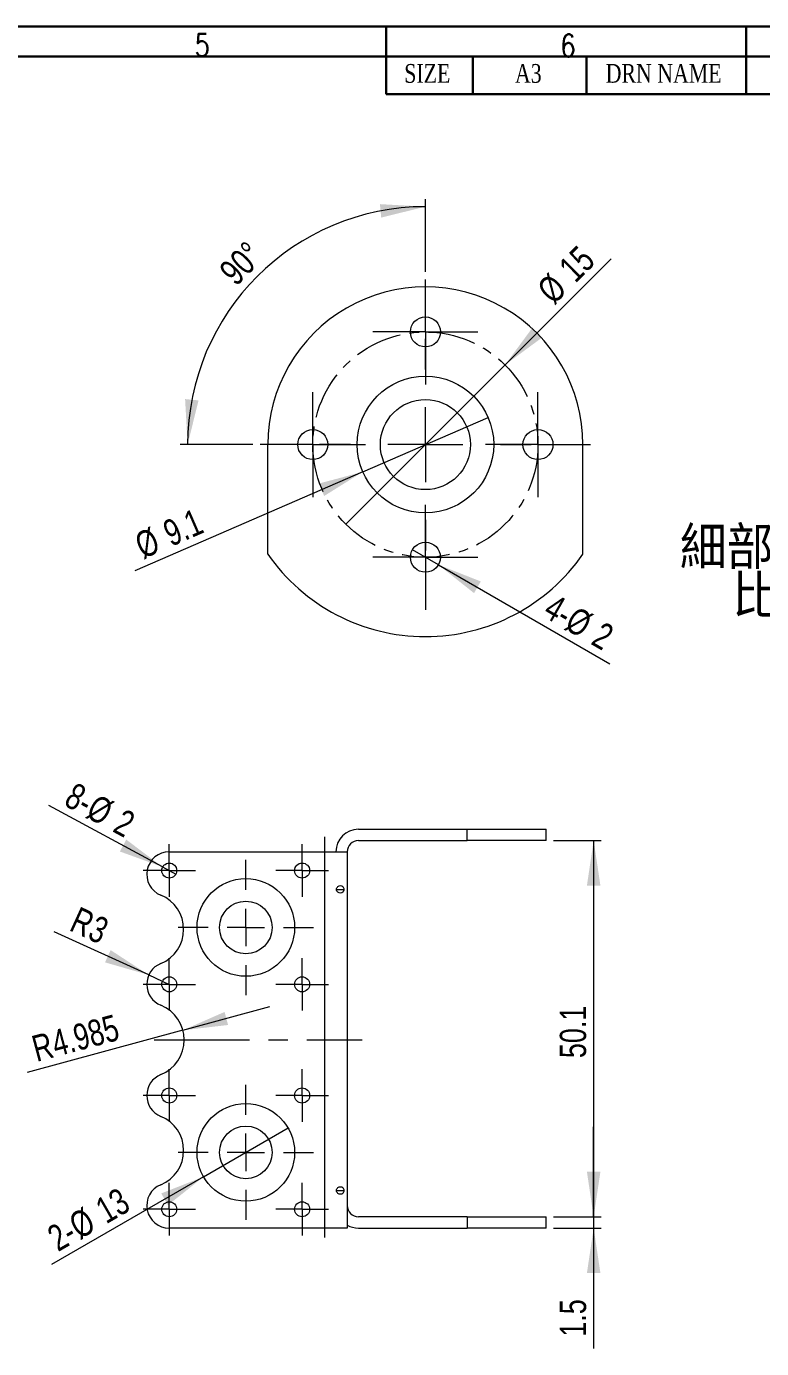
# Model space of a CAD drawing. Header units: millimetres. Extents: x 14 to 406, y 7 to 287.
# Drawn here: x 210.1 to 308, y 110.5 to 286.5 of the extents above; entities that cross this region are included whole.
import ezdxf

# ---------------------------------------------------------------- set-up
doc = ezdxf.new("R2010")
doc.units = ezdxf.units.MM
doc.linetypes.add('CENTER', pattern=[10.16, 6.35, -1.27, 1.27, -1.27])
doc.linetypes.add('CENTERX2', pattern=[20.32, 12.7, -2.54, 2.54, -2.54])
doc.layers.add('SLD-0', color=179, linetype='Continuous')
for name, color, linetype, lineweight in [('中心線2', 1, 'CENTER', 15), ('尺寸標柱線', 3, 'Continuous', 15), ('文字線性', 150, 'Continuous', 15)]:
    doc.layers.add(name, color=color, linetype=linetype, lineweight=lineweight)
doc.styles.add('SLDTEXTSTYLE0', font='sanss___.ttf', dxfattribs={"width": 0.733})
doc.styles.add('SLDTEXTSTYLE1', font='txt_____.ttf', dxfattribs={"width": 0.784516})
doc.styles.add('SLDTEXTSTYLE2', font='times.ttf', dxfattribs={"width": 0.770477})
doc.styles.add('SLDTEXTSTYLE7', font='GOTHIC.TTF', dxfattribs={"width": 0.913, "bigfont": 'bigfont'})
doc.dimstyles.new('SLDDIMSTYLE10', dxfattribs={"dimtxt": 3.5, "dimasz": 6, "dimexe": 0, "dimexo": 0.0625, "dimgap": 0.875, "dimtad": 2, "dimdec": 1, "dimrnd": 1e-09, "dimzin": 12, "dimdsep": 46, "dimtxsty": 'SLDTEXTSTYLE0', "dimsah": 1, "dimcen": 0.09, "dimadec": 0, "dimazin": 0, "dimtfac": 1, "dimtofl": 0, "dimtmove": 0, "dimatfit": 3, "dimfxl": 0, "dimtolj": 1, "dimtzin": 12, "dimarcsym": 0})
doc.dimstyles.new('SLDDIMSTYLE11', dxfattribs={"dimtxt": 3.5, "dimasz": 6, "dimexe": 0, "dimexo": 0.0625, "dimgap": 0.875, "dimtad": 2, "dimrnd": 1e-09, "dimzin": 12, "dimdsep": 46, "dimtxsty": 'SLDTEXTSTYLE0', "dimsah": 1, "dimcen": 0.09, "dimadec": 0, "dimazin": 0, "dimtfac": 1, "dimtofl": 0, "dimtmove": 0, "dimatfit": 3, "dimfxl": 0, "dimtolj": 1, "dimtzin": 12, "dimarcsym": 0})
doc.dimstyles.new('SLDDIMSTYLE12', dxfattribs={"dimtxt": 3.5, "dimasz": 6, "dimexe": 0, "dimexo": 0.0625, "dimgap": 0.875, "dimtad": 2, "dimrnd": 1e-09, "dimzin": 12, "dimdsep": 46, "dimtxsty": 'SLDTEXTSTYLE0', "dimsah": 1, "dimcen": 0.09, "dimadec": 0, "dimazin": 0, "dimtfac": 1, "dimtofl": 0, "dimtmove": 1, "dimatfit": 3, "dimfxl": 0, "dimtolj": 1, "dimtzin": 12, "dimarcsym": 0})
doc.dimstyles.new('SLDDIMSTYLE13', dxfattribs={"dimtxt": 3.5, "dimasz": 6, "dimexe": 0, "dimexo": 0.0625, "dimgap": 0.875, "dimtad": 2, "dimlfac": 0.5, "dimrnd": 1e-09, "dimzin": 12, "dimdsep": 46, "dimtxsty": 'SLDTEXTSTYLE0', "dimsah": 1, "dimcen": 0.09, "dimadec": 0, "dimazin": 0, "dimtfac": 1, "dimtmove": 0, "dimatfit": 3, "dimfxl": 0, "dimtolj": 1, "dimtzin": 12, "dimarcsym": 0})
doc.dimstyles.new('SLDDIMSTYLE14', dxfattribs={"dimtxt": 3.5, "dimasz": 6, "dimexe": 0, "dimexo": 0.0625, "dimgap": 0.875, "dimtad": 2, "dimdec": 4, "dimlfac": 0.5, "dimzin": 12, "dimdsep": 46, "dimtxsty": 'SLDTEXTSTYLE0', "dimsah": 1, "dimcen": 0.09, "dimazin": 0, "dimtfac": 1, "dimtofl": 0, "dimtmove": 0, "dimatfit": 3, "dimfxl": 0, "dimtolj": 1, "dimtzin": 12, "dimarcsym": 0})
doc.dimstyles.new('SLDDIMSTYLE15', dxfattribs={"dimtxt": 3.5, "dimasz": 6, "dimexe": 0, "dimexo": 0.0625, "dimgap": 0.875, "dimtad": 2, "dimdec": 1, "dimlfac": 0.5, "dimrnd": 1e-09, "dimzin": 12, "dimdsep": 46, "dimtxsty": 'SLDTEXTSTYLE0', "dimsah": 1, "dimcen": 0.09, "dimadec": 0, "dimazin": 0, "dimtfac": 1, "dimtdec": 1, "dimtmove": 0, "dimatfit": 3, "dimfxl": 0, "dimtolj": 1, "dimtzin": 12, "dimarcsym": 0})
doc.dimstyles.new('SLDDIMSTYLE16', dxfattribs={"dimtxt": 3.5, "dimasz": 6, "dimexe": 0, "dimexo": 0.0625, "dimgap": 0.875, "dimtad": 2, "dimlfac": 0.5, "dimrnd": 1e-09, "dimzin": 12, "dimdsep": 46, "dimtxsty": 'SLDTEXTSTYLE0', "dimsah": 1, "dimcen": 0.09, "dimadec": 0, "dimazin": 0, "dimtfac": 1, "dimtmove": 0, "dimatfit": 3, "dimfxl": 0, "dimtolj": 1, "dimtzin": 12, "dimarcsym": 0})
doc.dimstyles.new('SLDDIMSTYLE7', dxfattribs={"dimtxt": 3.5, "dimasz": 6, "dimexe": 0, "dimexo": 0.0625, "dimgap": 0.875, "dimtad": 2, "dimrnd": 1e-09, "dimzin": 12, "dimdsep": 46, "dimtxsty": 'SLDTEXTSTYLE0', "dimsah": 1, "dimcen": 0.09, "dimadec": 0, "dimazin": 0, "dimtfac": 1, "dimtmove": 0, "dimatfit": 3, "dimfxl": 0, "dimtolj": 1, "dimtzin": 12, "dimarcsym": 0})
doc.dimstyles.new('SLDDIMSTYLE9', dxfattribs={"dimtxt": 3.5, "dimasz": 6, "dimexe": 0, "dimexo": 0.0625, "dimgap": 0.875, "dimtad": 2, "dimdec": 1, "dimrnd": 1e-09, "dimzin": 12, "dimdsep": 46, "dimtxsty": 'SLDTEXTSTYLE0', "dimsah": 1, "dimcen": 0.09, "dimadec": 0, "dimazin": 0, "dimtfac": 1, "dimtofl": 0, "dimtmove": 0, "dimatfit": 3, "dimfxl": 0, "dimtolj": 1, "dimtzin": 12, "dimarcsym": 0})

# ---------------------------------------------------------------- blocks, each defined once
blk = doc.blocks.new('*D48')
at = {"layer": '尺寸標柱線', "color": 5}
for p, q in [((280.32, 178.1), (286.67, 178.1)), ((285.67, 178.1), (285.67, 128)), ((280.32, 128), (286.67, 128))]:
    blk.add_line(p, q, dxfattribs=at)
for points in [[(285.67, 178.1), (284.77, 172.1), (286.57, 172.1)], [(285.67, 128), (286.57, 134), (284.77, 134)]]:
    blk.add_solid(points, dxfattribs=at)
at = {"layer": '尺寸標柱線', "color": 5, "insert": (281.16, 149.13), "char_height": 3.5, "attachment_point": 1, "rotation": 90, "style": 'SLDTEXTSTYLE0'}
blk.add_mtext('50.1', dxfattribs=at)
blk = doc.blocks.new('*D49')
at = {"layer": '尺寸標柱線', "color": 5}
for p, q in [((285.67, 128), (285.67, 140)), ((280.32, 128), (286.67, 128)), ((285.67, 128), (285.67, 126.5)), ((280.32, 126.5), (286.67, 126.5)), ((285.67, 126.5), (285.67, 110.46))]:
    blk.add_line(p, q, dxfattribs=at)
for points in [[(285.67, 128), (286.57, 134), (284.77, 134)], [(285.67, 126.5), (284.77, 120.5), (286.57, 120.5)]]:
    blk.add_solid(points, dxfattribs=at)
at = {"layer": '尺寸標柱線', "color": 5, "insert": (281.16, 112.04), "char_height": 3.5, "attachment_point": 1, "rotation": 90, "style": 'SLDTEXTSTYLE0'}
blk.add_mtext('1.5', dxfattribs=at)
blk = doc.blocks.new('*D50')
at = {"layer": '尺寸標柱線', "color": 5}
for q in [(213.06, 182.77), (230, 173.63)]:
    blk.add_line((228.24, 174.58), q, dxfattribs=at)
blk.add_solid([(228.24, 174.58), (223.39, 178.22), (222.54, 176.64)], dxfattribs=at)
at = {"layer": '尺寸標柱線', "color": 5, "char_height": 3.5, "attachment_point": 1, "rotation": 331.6373, "style": 'SLDTEXTSTYLE0'}
for s, insert in [('8-', (216.59, 185.96)), ('%%c', (219.49, 184.39)), ('2', (223.1, 182.44))]:
    blk.add_mtext(s, dxfattribs=dict(at, insert=insert))
blk = doc.blocks.new('*D51')
at = {"layer": '尺寸標柱線', "color": 5}
for q in [(244.95, 139.83), (213.43, 121.63)]:
    blk.add_line((233.69, 133.33), q, dxfattribs=at)
blk.add_solid([(233.69, 133.33), (228.05, 131.11), (228.95, 129.55)], dxfattribs=at)
at = {"layer": '尺寸標柱線', "color": 5, "char_height": 3.5, "attachment_point": 1, "rotation": 30, "style": 'SLDTEXTSTYLE0'}
for s, insert in [('13', (218.96, 130.02)), ('%%c', (215.41, 127.97)), ('2-', (212.55, 126.32))]:
    blk.add_mtext(s, dxfattribs=dict(at, insert=insert))
blk = doc.blocks.new('*D52')
at = {"layer": '尺寸標柱線', "color": 5}
for q in [(213.79, 165.96), (229.12, 158.95)]:
    blk.add_line((226.39, 160.2), q, dxfattribs=at)
blk.add_solid([(226.39, 160.2), (221.31, 163.51), (220.56, 161.88)], dxfattribs=at)
at = {"layer": '尺寸標柱線', "color": 5, "char_height": 3.5, "attachment_point": 1, "rotation": 335.4313, "style": 'SLDTEXTSTYLE0'}
for s, insert in [('R', (217.1, 169.38)), ('3', (219.53, 168.26))]:
    blk.add_mtext(s, dxfattribs=dict(at, insert=insert))
blk = doc.blocks.new('*D53')
at = {"layer": '尺寸標柱線', "color": 5}
for q in [(242.52, 155.98), (210.18, 147.22)]:
    blk.add_line((230.94, 152.84), q, dxfattribs=at)
blk.add_solid([(230.94, 152.84), (236.96, 153.54), (236.49, 155.28)], dxfattribs=at)
at = {"layer": '尺寸標柱線', "color": 5, "char_height": 3.5, "attachment_point": 1, "rotation": 15, "style": 'SLDTEXTSTYLE0'}
for s, insert in [('4.985', (213.13, 152.68)), ('R', (210.54, 151.99))]:
    blk.add_mtext(s, dxfattribs=dict(at, insert=insert))
blk = doc.blocks.new('SW_CENTERMARKSYMBOL_17')
at = {"layer": '中心線2', "color": 0}
for p, q in [((0, 2.5), (0, 3.5)), ((0, 0), (0, 2.5)), ((-2.5, 0), (-3.5, 0)), ((0, 0), (-2.5, 0)), ((0, 0), (0, -2.5)), ((0, 0), (2.5, 0)), ((2.5, 0), (3.5, 0)), ((0, -2.5), (0, -3.5))]:
    blk.add_line(p, q, dxfattribs=at)
blk = doc.blocks.new('SW_CENTERMARKSYMBOL_18')
at = {"layer": '中心線2', "color": 0}
for p, q in [((0, 2.5), (0, 3.5)), ((0, 0), (0, 2.5)), ((-2.5, 0), (-3.5, 0)), ((0, 0), (-2.5, 0)), ((0, 0), (0, -2.5)), ((0, 0), (2.5, 0)), ((2.5, 0), (3.5, 0)), ((0, -2.5), (0, -3.5))]:
    blk.add_line(p, q, dxfattribs=at)
blk = doc.blocks.new('SW_CENTERMARKSYMBOL_19')
at = {"layer": '中心線2', "color": 0}
for p, q in [((0, 5), (0, 9)), ((0, 0), (0, 2.5)), ((-5, 0), (-9, 0)), ((0, 0), (-2.5, 0)), ((0, 0), (0, -2.5)), ((0, 0), (2.5, 0)), ((5, 0), (9, 0)), ((0, -5), (0, -9))]:
    blk.add_line(p, q, dxfattribs=at)
blk = doc.blocks.new('SW_CENTERMARKSYMBOL_20')
at = {"layer": '中心線2', "color": 0}
for p, q in [((0, 5), (0, 9)), ((0, 0), (0, 2.5)), ((-5, 0), (-9, 0)), ((0, 0), (-2.5, 0)), ((0, 0), (0, -2.5)), ((0, 0), (2.5, 0)), ((5, 0), (9, 0)), ((0, -5), (0, -9))]:
    blk.add_line(p, q, dxfattribs=at)
blk = doc.blocks.new('SW_CENTERMARKSYMBOL_21')
at = {"layer": '中心線2', "color": 0}
for p, q in [((0, 2.5), (0, 3.5)), ((0, 0), (0, 2.5)), ((-2.5, 0), (-3.5, 0)), ((0, 0), (-2.5, 0)), ((0, 0), (0, -2.5)), ((0, 0), (2.5, 0)), ((2.5, 0), (3.5, 0)), ((0, -2.5), (0, -3.5))]:
    blk.add_line(p, q, dxfattribs=at)
blk = doc.blocks.new('SW_CENTERMARKSYMBOL_22')
at = {"layer": '中心線2', "color": 0}
for p, q in [((0, 2.5), (0, 3.5)), ((0, 0), (0, 2.5)), ((-2.5, 0), (-3.5, 0)), ((0, 0), (-2.5, 0)), ((0, 0), (0, -2.5)), ((0, 0), (2.5, 0)), ((2.5, 0), (3.5, 0)), ((0, -2.5), (0, -3.5))]:
    blk.add_line(p, q, dxfattribs=at)
blk = doc.blocks.new('SW_CENTERMARKSYMBOL_23')
at = {"layer": '中心線2', "color": 0}
for p, q in [((0, 2.5), (0, 3.5)), ((0, 0), (0, 2.5)), ((-2.5, 0), (-3.5, 0)), ((0, 0), (-2.5, 0)), ((0, 0), (0, -2.5)), ((0, 0), (2.5, 0)), ((2.5, 0), (3.5, 0)), ((0, -2.5), (0, -3.5))]:
    blk.add_line(p, q, dxfattribs=at)
blk = doc.blocks.new('SW_CENTERMARKSYMBOL_24')
at = {"layer": '中心線2', "color": 0}
for p, q in [((0, 2.5), (0, 3.5)), ((0, 0), (0, 2.5)), ((-2.5, 0), (-3.5, 0)), ((0, 0), (-2.5, 0)), ((0, 0), (0, -2.5)), ((0, 0), (2.5, 0)), ((2.5, 0), (3.5, 0)), ((0, -2.5), (0, -3.5))]:
    blk.add_line(p, q, dxfattribs=at)
blk = doc.blocks.new('SW_CENTERMARKSYMBOL_25')
at = {"layer": '中心線2', "color": 0}
for p, q in [((0, 2.5), (0, 3.5)), ((0, 0), (0, 2.5)), ((-2.5, 0), (-3.5, 0)), ((0, 0), (-2.5, 0)), ((0, 0), (0, -2.5)), ((0, 0), (2.5, 0)), ((2.5, 0), (3.5, 0)), ((0, -2.5), (0, -3.5))]:
    blk.add_line(p, q, dxfattribs=at)
blk = doc.blocks.new('SW_CENTERMARKSYMBOL_26')
at = {"layer": '中心線2', "color": 0}
for p, q in [((0, 2.5), (0, 3.5)), ((0, 0), (0, 2.5)), ((-2.5, 0), (-3.5, 0)), ((0, 0), (-2.5, 0)), ((0, 0), (0, -2.5)), ((0, 0), (2.5, 0)), ((2.5, 0), (3.5, 0)), ((0, -2.5), (0, -3.5))]:
    blk.add_line(p, q, dxfattribs=at)
blk = doc.blocks.new('*D65')
at = {"layer": '尺寸標柱線', "color": 5}
for q in [(288, 255.57), (252.64, 220.21)]:
    blk.add_line((273.86, 241.43), q, dxfattribs=at)
blk.add_solid([(273.86, 241.43), (278.74, 245.03), (277.46, 246.31)], dxfattribs=at)
at = {"layer": '尺寸標柱線', "color": 5, "char_height": 3.5, "attachment_point": 1, "rotation": 45, "style": 'SLDTEXTSTYLE0'}
for s, insert in [('15', (280.77, 254.72)), ('%%c', (277.87, 251.82))]:
    blk.add_mtext(s, dxfattribs=dict(at, insert=insert))
blk = doc.blocks.new('*D66')
at = {"layer": '尺寸標柱線', "color": 5}
for p, q in [((263.25, 253.82), (263.25, 263.5)), ((240.25, 230.82), (230.57, 230.82))]:
    blk.add_line(p, q, dxfattribs=at)
blk.add_arc((263.25, 230.82), 31.68, 90, 180, dxfattribs=at)
for points in [[(263.25, 262.5), (257.19, 262.84), (257.36, 261.05)], [(231.57, 230.82), (233.02, 236.71), (231.23, 236.88)]]:
    blk.add_solid(points, dxfattribs=at)
at = {"layer": '尺寸標柱線', "color": 5, "insert": (235.53, 254.26), "char_height": 3.5, "attachment_point": 1, "rotation": 45.3507, "style": 'SLDTEXTSTYLE0'}
blk.add_mtext('90°', dxfattribs=at)
blk = doc.blocks.new('*D67')
at = {"layer": '尺寸標柱線', "color": 5}
for q in [(271.6, 234.45), (224.55, 214)]:
    blk.add_line((254.9, 227.19), q, dxfattribs=at)
blk.add_solid([(254.9, 227.19), (249.04, 225.63), (249.76, 223.98)], dxfattribs=at)
at = {"layer": '尺寸標柱線', "color": 5, "char_height": 3.5, "attachment_point": 1, "rotation": 23.489, "style": 'SLDTEXTSTYLE0'}
for s, insert in [('9.1', (227.97, 220.41)), ('%%c', (224.21, 218.77))]:
    blk.add_mtext(s, dxfattribs=dict(at, insert=insert))
blk = doc.blocks.new('*D68')
at = {"layer": '尺寸標柱線', "color": 5}
for q in [(261.52, 216.82), (287.82, 201.63)]:
    blk.add_line((264.98, 214.82), q, dxfattribs=at)
blk.add_solid([(264.98, 214.82), (269.73, 211.04), (270.63, 212.6)], dxfattribs=at)
at = {"layer": '尺寸標柱線', "color": 5, "char_height": 3.5, "attachment_point": 1, "rotation": 330, "style": 'SLDTEXTSTYLE0'}
for s, insert in [('4-', (280.51, 211.06)), ('%%c', (283.36, 209.41)), ('2', (286.91, 207.36))]:
    blk.add_mtext(s, dxfattribs=dict(at, insert=insert))
blk = doc.blocks.new('SW_NOTE_2')
at = {"layer": '文字線性', "color": 0, "char_height": 5, "attachment_point": 1, "style": 'SLDTEXTSTYLE7'}
for s, insert in [('細部放大圖 A ', (0, 6.39)), ('比例 2 : 1', (6.92, -0.08))]:
    blk.add_mtext(s, dxfattribs=dict(at, insert=insert))
blk = doc.blocks.new('SW_CENTERMARKSYMBOL_27')
at = {"layer": '中心線2', "color": 0}
for p, q in [((0, 10), (0, 14.1)), ((0, 0), (0, 5)), ((-10, 0), (-14.1, 0)), ((0, 0), (-5, 0)), ((0, 0), (0, -5)), ((0, 0), (5, 0)), ((10, 0), (14.1, 0)), ((0, -10), (0, -14.1))]:
    blk.add_line(p, q, dxfattribs=at)
blk = doc.blocks.new('SW_CENTERMARKSYMBOL_28')
at = {"layer": '中心線2', "color": 0}
for p, q in [((0, 5), (0, 7)), ((0, 0), (0, 5)), ((-5, 0), (-7, 0)), ((0, 0), (-5, 0)), ((0, 0), (0, -5)), ((0, 0), (5, 0)), ((5, 0), (7, 0)), ((0, -5), (0, -7))]:
    blk.add_line(p, q, dxfattribs=at)
blk = doc.blocks.new('SW_CENTERMARKSYMBOL_29')
at = {"layer": '中心線2', "color": 0}
for p, q in [((0, 5), (0, 7)), ((0, 0), (0, 5)), ((-5, 0), (-7, 0)), ((0, 0), (-5, 0)), ((0, 0), (0, -5)), ((0, 0), (5, 0)), ((5, 0), (7, 0)), ((0, -5), (0, -7))]:
    blk.add_line(p, q, dxfattribs=at)
blk = doc.blocks.new('SW_CENTERMARKSYMBOL_30')
at = {"layer": '中心線2', "color": 0}
for p, q in [((0, 5), (0, 7)), ((0, 0), (0, 5)), ((-5, 0), (-7, 0)), ((0, 0), (-5, 0)), ((0, 0), (0, -5)), ((0, 0), (5, 0)), ((5, 0), (7, 0)), ((0, -5), (0, -7))]:
    blk.add_line(p, q, dxfattribs=at)
blk = doc.blocks.new('SW_CENTERMARKSYMBOL_31')
at = {"layer": '中心線2', "color": 0}
for p, q in [((0, 5), (0, 7)), ((0, 0), (0, 5)), ((-5, 0), (-7, 0)), ((0, 0), (-5, 0)), ((0, 0), (0, -5)), ((0, 0), (5, 0)), ((5, 0), (7, 0)), ((0, -5), (0, -7))]:
    blk.add_line(p, q, dxfattribs=at)

msp = doc.modelspace()

# ---------------------------------------------------------------- linework, layer by layer
at = {"color": 7, "linetype": 'Continuous', "lineweight": 15}
for p, q in [((242.24938, 216.2386), (242.24938, 230.8214)), ((284.24938, 216.2386), (284.24938, 230.8214)), ((254.32229, 179.60185), (268.82233, 179.60185)), ((268.82233, 178.10185), (268.82233, 179.60185)), ((268.82233, 179.60185), (279.32233, 179.60185)), ((279.32233, 178.10185), (279.32233, 179.60185)), ((254.32229, 178.10185), (268.82233, 178.10185)), ((279.32233, 178.10185), (268.82233, 178.10185)), ((229.12229, 176.60181), (249.82229, 176.60181)), ((249.82229, 176.60181), (249.82229, 126.50181)), ((249.82229, 176.60181), (252.82229, 176.60181)), ((252.82229, 176.60181), (252.82229, 126.50181)), ((268.82233, 128.00177), (254.32229, 128.00177)), ((268.82233, 128.00177), (268.82233, 126.50177)), ((268.82233, 128.00177), (279.32233, 128.00177)), ((279.32233, 126.50177), (279.32233, 128.00177)), ((249.82229, 126.50181), (229.12229, 126.50181)), ((252.82229, 126.50181), (249.82229, 126.50181)), ((254.32229, 126.50177), (268.82233, 126.50177)), ((279.32233, 126.50177), (268.82233, 126.50177))]:
    msp.add_line(p, q, dxfattribs=at)
at = {"color": 8, "linetype": 'Continuous', "lineweight": 15}
for p, q in [((251.40035, 171.60181), (252.3737, 171.60181)), ((251.40035, 131.50181), (252.3737, 131.50181))]:
    msp.add_line(p, q, dxfattribs=at)
at = {"color": 7, "linetype": 'Continuous', "lineweight": 15}
for centre, radius in [((263.24938, 245.8214), 2), ((263.24938, 230.8214), 9.1), ((263.24938, 230.8214), 6), ((248.24938, 230.8214), 2), ((278.24938, 230.8214), 2), ((263.24938, 215.8214), 2), ((229.12229, 174.10181), 1), ((246.82229, 174.10181), 1), ((239.32229, 166.52681), 6.5), ((239.32229, 166.52681), 3.5), ((229.12229, 158.95181), 1), ((246.82229, 158.95181), 1), ((229.12229, 144.15181), 1), ((246.82229, 144.15181), 1), ((239.32229, 136.57681), 6.5), ((239.32229, 136.57681), 3.5), ((229.12229, 129.00181), 1), ((246.82229, 129.00181), 1)]:
    msp.add_circle(centre, radius, dxfattribs=at)
for centre, radius, start, end in [((263.24938, 230.8214), 21, 359.9999986, 180.0000014), ((254.32229, 176.60185), 3, 90, 180), ((254.32229, 176.60185), 1.5, 90, 180), ((229.12229, 173.60181), 3, 90, 247.7281372), ((226.12229, 166.27681), 4.91553, 292.2718628, 67.7281372), ((229.12229, 158.95181), 3, 112.2718628, 247.9321004), ((226.12229, 151.55181), 4.98499, 292.0678996, 67.9321004), ((229.12229, 144.15181), 3, 112.0678996, 247.7281372), ((226.12229, 136.82681), 4.91553, 292.2718628, 67.7281372), ((229.12229, 129.50181), 3, 112.2718628, 270), ((254.32229, 129.50177), 1.5, 180, 270), ((254.32229, 129.50177), 3, 240, 270)]:
    msp.add_arc(centre, radius, start, end, dxfattribs=at)
at = {"color": 7, "linetype": 'Continuous', "lineweight": 0}
msp.add_arc((263.24938, 230.8214), 25.56674, 214.7768472, 325.2231528, dxfattribs=at)
at = {"color": 7, "linetype": 'Continuous', "lineweight": 15}
for points in [[(251.40035, 171.60181), (251.40035, 171.68149), (251.4236, 171.75818), (251.49865, 171.88868), (251.54865, 171.94135), (251.71005, 172.06443), (251.83211, 172.10181), (252.05513, 172.10181), (252.15811, 172.06446), (252.27758, 171.94023), (252.3112, 171.88749), (252.35952, 171.75806), (252.3737, 171.67992), (252.3737, 171.60181)], [(252.3737, 171.60181), (252.3737, 171.52375), (252.35947, 171.44538), (252.31117, 171.31611), (252.27713, 171.26279), (252.15766, 171.13897), (252.05515, 171.10182), (251.83216, 171.1018), (251.7096, 171.13922), (251.54758, 171.26325), (251.49818, 171.31565), (251.42368, 171.44543), (251.40036, 171.52218), (251.40035, 171.60181)], [(251.40035, 131.50181), (251.40036, 131.58148), (251.4236, 131.65818), (251.49865, 131.78867), (251.54865, 131.84135), (251.71006, 131.96444), (251.83211, 132.00181), (252.05513, 132.00181), (252.1581, 131.96447), (252.27758, 131.84023), (252.3112, 131.78748), (252.35952, 131.65807), (252.3737, 131.57992), (252.3737, 131.50181)], [(252.3737, 131.50181), (252.3737, 131.42375), (252.35947, 131.34538), (252.31117, 131.2161), (252.27714, 131.1628), (252.15765, 131.03896), (252.05516, 131.00182), (251.83217, 131.0018), (251.70964, 131.03919), (251.54757, 131.16325), (251.49819, 131.21563), (251.42368, 131.34543), (251.40035, 131.42218), (251.40035, 131.50181)]]:
    msp.add_open_spline(points, degree=3, knots=[0, 0, 0, 0, 0.125, 0.125, 0.25, 0.25, 0.5, 0.5, 0.75, 0.75, 0.875, 0.875, 1, 1, 1, 1], dxfattribs=at)
at = {"layer": 'SLD-0', "color": 7, "linetype": 'Continuous', "lineweight": 30}
for p, q in [((14, 286.5), (406, 286.5)), ((258, 282.5), (258, 286.5)), ((306, 282.5), (306, 286.5)), ((18, 282.5), (402, 282.5)), ((258, 282.5), (258, 277.49997)), ((269.58875, 282.5), (269.58875, 277.5)), ((284.70593, 282.5), (284.70593, 277.5)), ((306, 282.5), (306, 277.4994)), ((258, 277.49997), (402.01711, 277.49997))]:
    msp.add_line(p, q, dxfattribs=at)
at = {"layer": '中心線2', "color": 1, "linetype": 'CENTERX2', "lineweight": 0}
for p, q in [((249.82229, 178.60181), (249.82229, 124.50181)), ((227.12229, 151.55181), (254.82229, 151.55181))]:
    msp.add_line(p, q, dxfattribs=at)
at = {"layer": '中心線2', "color": 1, "lineweight": 0}
msp.add_circle((263.24938, 230.8214), 15, dxfattribs=at)

# ---------------------------------------------------------------- block references
at = {"layer": '中心線2', "color": 1}
for name, p in [('SW_CENTERMARKSYMBOL_28', (263.24938, 245.8214)), ('SW_CENTERMARKSYMBOL_27', (263.24938, 230.8214)), ('SW_CENTERMARKSYMBOL_31', (248.24938, 230.8214)), ('SW_CENTERMARKSYMBOL_29', (278.24938, 230.8214)), ('SW_CENTERMARKSYMBOL_30', (263.24938, 215.8214)), ('SW_CENTERMARKSYMBOL_22', (229.12229, 174.10181)), ('SW_CENTERMARKSYMBOL_21', (246.82229, 174.10181)), ('SW_CENTERMARKSYMBOL_19', (239.32229, 166.52681)), ('SW_CENTERMARKSYMBOL_18', (229.12229, 158.95181)), ('SW_CENTERMARKSYMBOL_23', (246.82229, 158.95181)), ('SW_CENTERMARKSYMBOL_17', (229.12229, 144.15181)), ('SW_CENTERMARKSYMBOL_24', (246.82229, 144.15181)), ('SW_CENTERMARKSYMBOL_20', (239.32229, 136.57681)), ('SW_CENTERMARKSYMBOL_26', (229.12229, 129.00181)), ('SW_CENTERMARKSYMBOL_25', (246.82229, 129.00181))]:
    msp.add_blockref(name, p, dxfattribs=at)
at = {"layer": '文字線性', "color": 96}
msp.add_blockref('SW_NOTE_2', (297.15938, 213.37782), dxfattribs=at)

# ---------------------------------------------------------------- texts
at = {"layer": '文字線性', "color": 7, "attachment_point": 1}
for s, insert, char_height, style in [('5', (232.51329, 285.52282), 3, 'SLDTEXTSTYLE1'), ('6', (281.25117, 285.44999), 3, 'SLDTEXTSTYLE1'), ('SIZE', (260.43458, 281.49692), 2.5, 'SLDTEXTSTYLE2'), ('A3', (275.18458, 281.49692), 2.5, 'SLDTEXTSTYLE2'), ('DRN NAME', (287.27341, 281.49692), 2.5, 'SLDTEXTSTYLE2')]:
    msp.add_mtext(s, dxfattribs=dict(at, insert=insert, char_height=char_height, style=style))

# ---------------------------------------------------------------- dimensions: what is measured, and where the dimension line sits
at = {"layer": '尺寸標柱線', "color": 5}
dim = msp.add_angular_dim_2l(base=(240.84706, 253.22373), line1=((263.24938, 252.8214), (263.24938, 238.8214)), line2=((255.24938, 230.8214), (241.24938, 230.8214)), dimstyle='SLDDIMSTYLE14', dxfattribs=at)
dim.commit()
dim.dimension.update_dxf_attribs({"geometry": '*D66', "text_midpoint": (240.71034, 253.08617), "dimtype": 162})
for p1, p2, dimstyle, picture, middle in [((252.64278, 220.2148), (273.85598, 241.428), 'SLDDIMSTYLE13', '*D65', (284.0229, 251.59491)), ((271.59533, 234.44842), (254.90344, 227.19439), 'SLDDIMSTYLE15', '*D67', (230.19086, 216.4547))]:
    dim = msp.add_diameter_dim_2p(p1=p1, p2=p2, dimstyle=dimstyle, dxfattribs=at)
    dim.commit()
    dim.dimension.update_dxf_attribs({"geometry": picture, "text_midpoint": middle, "dimtype": 163})
for p1, p2, text, dimstyle, picture, middle in [((261.51733, 216.8214), (264.98143, 214.8214), '4-<>', 'SLDDIMSTYLE16', '*D68', (282.44212, 204.74048)), ((230.00225, 173.62676), (228.24233, 174.57686), '8-<>', 'SLDDIMSTYLE7', '*D50', (218.45718, 179.85945)), ((244.95145, 139.82681), (233.69312, 133.32681), '2-<>', 'SLDDIMSTYLE7', '*D51', (219.70343, 125.24986))]:
    dim = msp.add_diameter_dim_2p(p1=p1, p2=p2, text=text, dimstyle=dimstyle, dxfattribs=at)
    dim.commit()
    dim.dimension.update_dxf_attribs({"geometry": picture, "text_midpoint": middle, "dimtype": 163})
for base, p1, p2, dimstyle, picture, middle in [((285.66872, 128.00177), (279.32233, 178.10185), (279.32233, 128.00177), 'SLDDIMSTYLE9', '*D48', (285.66872, 152.73753)), ((285.66872, 126.50177), (279.32233, 128.00177), (279.32233, 126.50177), 'SLDDIMSTYLE10', '*D49', (285.66872, 114.61979))]:
    dim = msp.add_linear_dim(base=base, p1=p1, p2=p2, angle=90, dimstyle=dimstyle, dxfattribs=at)
    dim.commit()
    dim.dimension.update_dxf_attribs({"geometry": picture, "text_midpoint": middle, "dimtype": 160})
for center, mpoint, dimstyle, picture, middle in [((229.12229, 158.95181), (226.3939, 160.19917), 'SLDDIMSTYLE11', '*D52', (217.23166, 164.38793)), ((226.12229, 151.55181), (230.93741, 152.84202), 'SLDDIMSTYLE12', '*D53', (217.23166, 149.16958))]:
    dim = msp.add_radius_dim(center=center, mpoint=mpoint, dimstyle=dimstyle, dxfattribs=at)
    dim.commit()
    dim.dimension.update_dxf_attribs({"geometry": picture, "text_midpoint": middle, "dimtype": 164})

doc.saveas('drawing.dxf')
